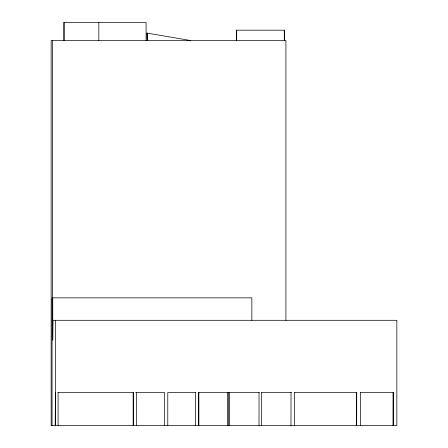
<?xml version="1.0" encoding="UTF-8"?>
<svg xmlns="http://www.w3.org/2000/svg" width="448" height="448" viewBox="0 0 448 448"><rect width="100%" height="100%" fill="white"/><g stroke="black" fill="none" stroke-linecap="round" stroke-linejoin="round"><path stroke-width="0.67" d="M147.09 40.488L147.09 33.09L147.37 40.488M55.429 392.532L55.194 425.6M57.994 392.532L133.549 392.532M135.649 392.532L164.562 392.532L164.562 425.6M195.81 392.532L167.782 392.532L167.782 425.6M198.61 392.532L259.47 392.532M261.554 392.532L291.654 392.532M294.454 392.532L356.714 392.532L356.692 425.6M360.214 392.532L393.792 392.532M147.09 33.09L190.344 40.488M360.578 392.532L360.601 425.6M356.67 392.532L356.67 425.6M294.56 392.532L294.538 425.6M291.015 392.532L290.993 425.6M285.914 320.326L285.914 40.488L51.15 40.488L51.15 425.6L396.85 425.6L396.85 320.298L52.942 320.298L52.741 340.099L52.741 297.847M284.502 40.488L284.502 30.195L236.477 30.195L236.477 40.488M284.273 30.195L284.273 40.488M261.576 392.532L261.554 425.6M259.034 392.532L259.011 425.6M251.854 320.298L251.854 297.847L52.058 297.847L52.058 425.6M236.701 30.195L236.701 40.488M229.012 392.532L229.012 425.6M228.99 392.532L228.99 425.6M227.634 392.532L227.657 425.6M198.778 392.532L198.778 425.6M198.75 392.532L198.75 425.6M195.412 392.532L195.434 425.6M146.098 40.488L146.098 22.4L63.638 22.4L63.638 40.488M136.388 392.532L136.416 425.6M133.252 392.532L133.252 425.6M133.23 392.532L133.23 425.6M98.823 22.4L98.823 40.488M64.327 22.4L64.327 40.488M58.078 392.532L58.106 425.6M55.457 320.298L55.429 425.6M52.629 40.488L52.629 297.892M52.595 297.847L52.595 305.155L52.394 297.847M393.187 425.6L393.187 392.532L393.165 425.6"/></g></svg>
